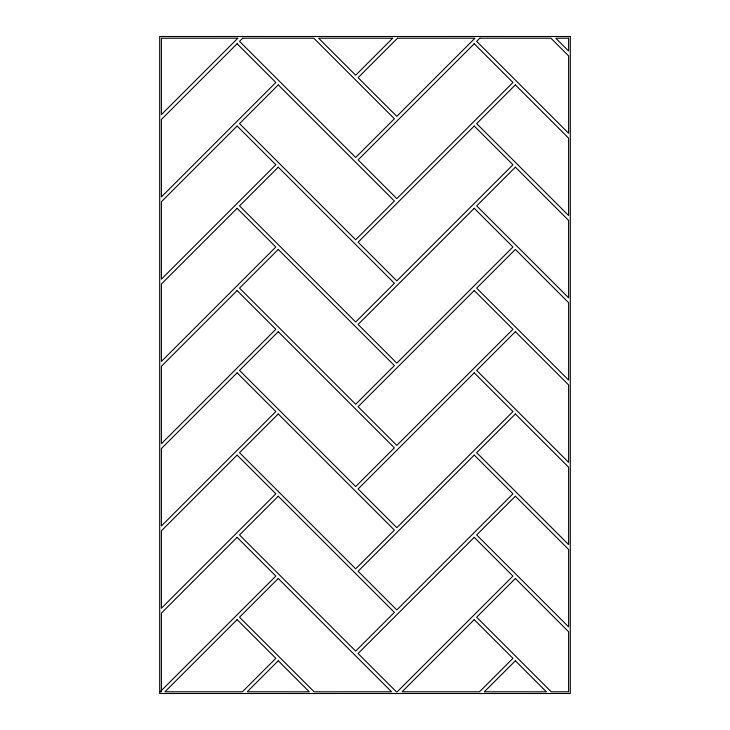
<?xml version="1.0" encoding="UTF-8"?>
<svg xmlns="http://www.w3.org/2000/svg" width="730" height="730" viewBox="0 0 730 730"><rect width="100%" height="100%" fill="white"/><g stroke="black" fill="none" stroke-linecap="round" stroke-linejoin="round"><path stroke-width="1.09" d="M237.825 38.206L161.403 114.637L161.403 38.215L237.825 38.206M237.113 43.754L161.403 119.474L161.403 196.908L275.83 82.472L237.113 43.754M242.661 38.206L239.531 41.336L355.674 157.479L394.392 118.771L313.836 38.215L242.661 38.206M237.113 126.025L161.403 201.745L161.403 279.17L275.83 164.743L237.113 126.025M278.249 84.89L239.531 123.607L355.674 239.75L394.392 201.033L278.249 84.89M392.685 38.215L355.674 75.217L318.672 38.215L392.685 38.215M397.522 38.215L358.101 77.635L396.81 116.344L474.947 38.206L397.522 38.215M237.113 208.296L161.403 284.007L161.403 361.441L275.83 247.005L237.113 208.296M278.249 167.161L239.531 205.878L355.674 322.012L394.392 283.304L278.249 167.161M474.235 43.754L358.101 159.897L396.81 198.615L512.953 82.472L474.235 43.754M479.783 38.206L476.663 41.336L568.606 133.28L568.606 55.854L550.958 38.215L479.783 38.206M237.113 290.558L161.403 366.277L161.403 443.703L275.83 329.276L237.113 290.558M278.249 249.432L239.531 288.14L355.674 404.283L394.392 365.566L278.249 249.432M474.235 126.025L358.101 242.168L396.81 280.886L512.953 164.743L474.235 126.025M515.371 84.89L476.663 123.607L568.597 215.551L568.606 138.125L515.371 84.89M237.113 372.829L161.403 448.548L161.403 525.974L275.83 411.547L237.113 372.829M278.249 331.694L239.531 370.411L355.674 486.554L394.392 447.837L278.249 331.694M474.235 208.296L358.101 324.439L396.81 363.148L512.953 247.005L474.235 208.296M515.371 167.161L476.663 205.878L568.606 297.813L568.597 220.387L515.371 167.161M237.113 455.1L161.403 530.81L161.403 608.245L275.83 493.808L237.113 455.1M278.249 413.965L239.531 452.673L355.674 568.816L394.392 530.108L278.249 413.965M474.235 290.558L358.101 406.701L396.81 445.419L512.953 329.276L474.235 290.558M515.371 249.432L476.663 288.14L568.606 380.084L568.606 302.658L515.371 249.432M237.113 537.362L161.403 613.081L161.403 691.784L160.116 691.784L275.83 576.08L237.113 537.362M278.249 496.227L239.531 534.944L355.674 651.087L394.392 612.37L278.249 496.227M474.235 372.829L358.101 488.972L396.81 527.68L512.953 411.547L474.235 372.829M515.371 331.694L476.663 370.411L568.606 462.355L568.606 384.92L515.371 331.694M237.113 619.633L164.962 691.784L242.387 691.784L275.83 658.341L237.113 619.633M278.249 578.498L239.531 617.215L314.11 691.794L391.545 691.784L278.249 578.498M474.235 455.1L358.101 571.234L396.81 609.952L512.953 493.808L474.235 455.1M515.371 413.965L476.663 452.673L568.606 544.616L568.606 467.191L515.371 413.965M278.249 660.769L247.224 691.784L309.274 691.794L278.249 660.769M474.235 537.362L358.101 653.505L396.381 691.784L397.239 691.784L512.953 576.08L474.235 537.362M515.371 496.227L476.663 534.944L568.606 626.887L568.606 549.462L515.371 496.227M474.235 619.633L402.084 691.784L479.51 691.784L512.953 658.341L474.235 619.633M515.371 578.498L476.663 617.215L551.241 691.794L568.597 691.784L568.606 631.724L515.371 578.498M515.371 660.769L484.346 691.784L546.396 691.794L515.371 660.769M570.312 36.5L159.688 36.5L159.688 693.5L570.312 693.5L570.312 36.5M568.597 38.215L555.795 38.215L568.606 51.018L568.597 38.215"/></g></svg>
